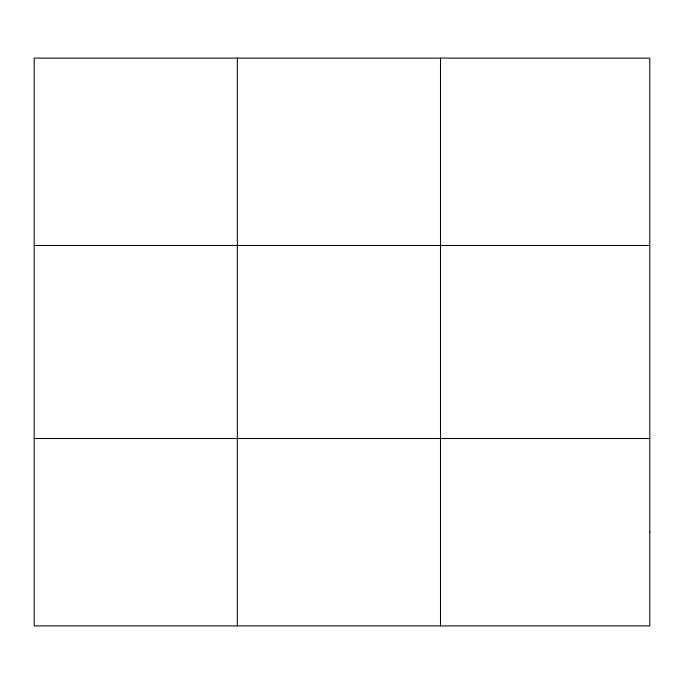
<?xml version="1.0" encoding="UTF-8"?>
<svg xmlns="http://www.w3.org/2000/svg" width="684" height="684" viewBox="0 0 684 684"><rect width="100%" height="100%" fill="white"/><g stroke="black" fill="none" stroke-linecap="round" stroke-linejoin="round"><path stroke-width="1.03" d="M237.348 625.886L237.348 58.114M440.496 625.886L440.496 58.114M34.2 245.479L649.8 245.479M34.2 438.521L649.8 438.521M649.8 532.203L649.8 625.886L34.2 625.886L34.2 58.114L649.8 58.114L649.8 532.203"/></g></svg>
